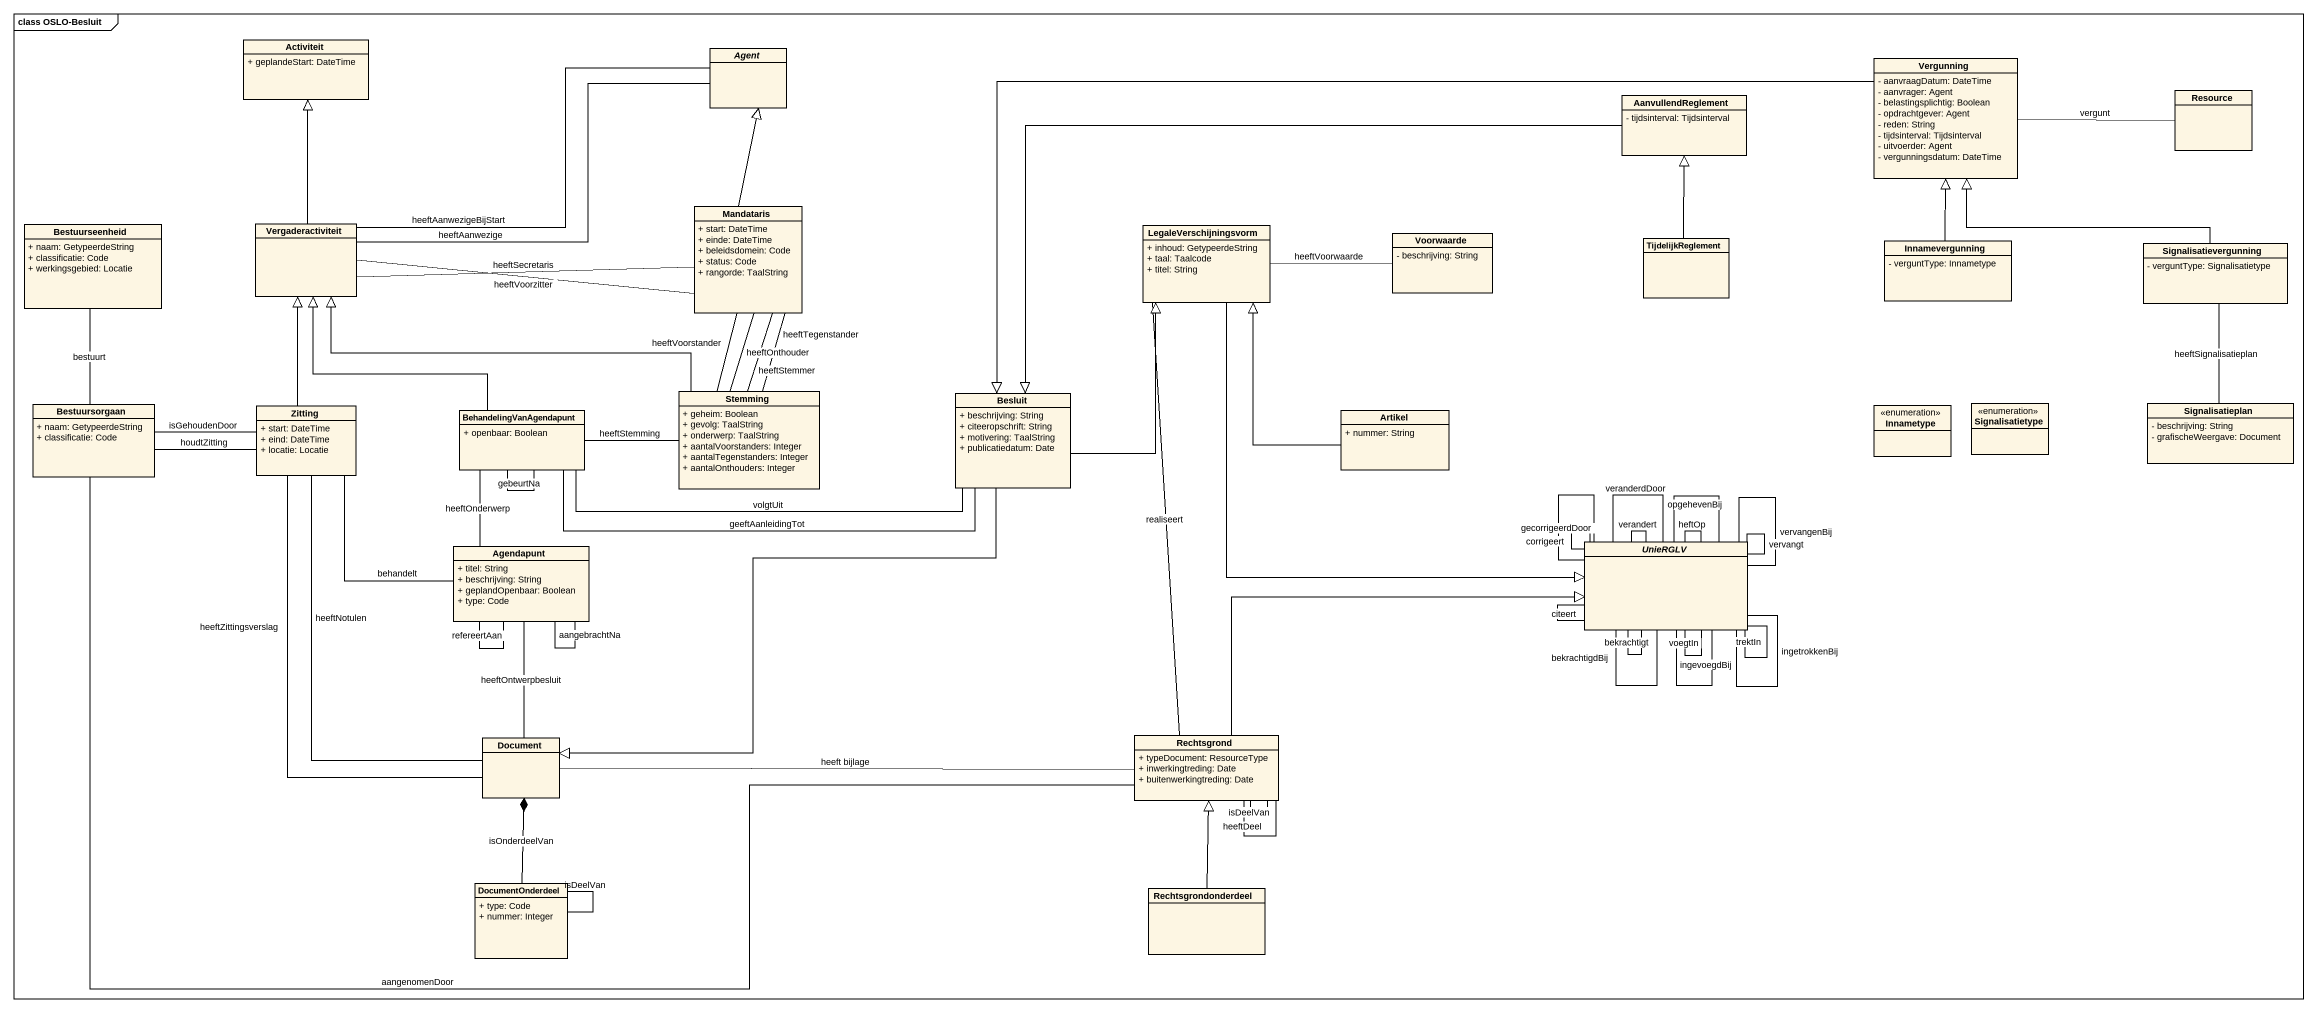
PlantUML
@startuml
mainframe class OSLO-Besluit
hide circle
hide empty members
skinparam classAttributeIconSize 0
class Activiteit {
  + geplandeStart: DateTime
}
abstract class "Agent" as Agent_
class Vergunning {
  - aanvraagDatum: DateTime
  - aanvrager: Agent
  - belastingsplichtig: Boolean
  - opdrachtgever: Agent
  - reden: String
  - tijdsinterval: Tijdsinterval
  - uitvoerder: Agent
  - vergunningsdatum: DateTime
}
class AanvullendReglement {
  - tijdsinterval: Tijdsinterval
}
class Resource
class Bestuurseenheid {
  + naam: GetypeerdeString
  + classificatie: Code
  + werkingsgebied: Locatie
}
class Vergaderactiviteit
class Mandataris {
  + start: DateTime
  + einde: DateTime
  + beleidsdomein: Code
  + status: Code
  + rangorde: TaalString
}
class LegaleVerschijningsvorm {
  + inhoud: GetypeerdeString
  + taal: Taalcode
  + titel: String
}
class Voorwaarde {
  - beschrijving: String
}
class TijdelijkReglement
class Innamevergunning {
  - verguntType: Innametype
}
class Signalisatievergunning {
  - verguntType: Signalisatietype
}
class Bestuursorgaan {
  + naam: GetypeerdeString
  + classificatie: Code
}
class Zitting {
  + start: DateTime
  + eind: DateTime
  + locatie: Locatie
}
class BehandelingVanAgendapunt {
  + openbaar: Boolean
}
class Stemming {
  + geheim: Boolean
  + gevolg: TaalString
  + onderwerp: TaalString
  + aantalVoorstanders: Integer
  + aantalTegenstanders: Integer
  + aantalOnthouders: Integer
}
class Besluit {
  + beschrijving: String
  + citeeropschrift: String
  + motivering: TaalString
  + publicatiedatum: Date
}
class Artikel {
  + nummer: String
}
enum Innametype
enum Signalisatietype
class Signalisatieplan {
  - beschrijving: String
  - grafischeWeergave: Document
}
class Agendapunt {
  + titel: String
  + beschrijving: String
  + geplandOpenbaar: Boolean
  + type: Code
}
abstract class UnieRGLV
class Document
class Rechtsgrond {
  + typeDocument: ResourceType
  + inwerkingtreding: Date
  + buitenwerkingtreding: Date
}
class DocumentOnderdeel {
  + type: Code
  + nummer: Integer
}
class Rechtsgrondonderdeel
Vergunning -right- Resource : vergunt
Vergunning -left-|> Besluit
AanvullendReglement -left-|> Besluit
Vergaderactiviteit -up-|> Activiteit
Vergaderactiviteit -right- Agent_ : heeftAanwezigeBijStart
Vergaderactiviteit -right- Agent_ : heeftAanwezige
Vergaderactiviteit -right- Mandataris : heeftVoorzitter
Vergaderactiviteit -right- Mandataris : heeftSecretaris
Mandataris -up-|> Agent_
LegaleVerschijningsvorm -right- Voorwaarde : heeftVoorwaarde
LegaleVerschijningsvorm --|> UnieRGLV
LegaleVerschijningsvorm -- Rechtsgrond : realiseert
TijdelijkReglement -up-|> AanvullendReglement
Innamevergunning -up-|> Vergunning
Signalisatievergunning -left-|> Vergunning
Signalisatievergunning -- Signalisatieplan : heeftSignalisatieplan
Bestuursorgaan -up- Bestuurseenheid : bestuurt
Bestuursorgaan -right- Zitting : houdtZitting
Zitting -up-|> Vergaderactiviteit
Zitting -left- Bestuursorgaan : isGehoudenDoor
Zitting -- Agendapunt : behandelt
Zitting -- Document : heeftNotulen
Zitting -- Document : heeftZittingsverslag
BehandelingVanAgendapunt -up-|> Vergaderactiviteit
BehandelingVanAgendapunt -- BehandelingVanAgendapunt : gebeurtNa
BehandelingVanAgendapunt -right- Stemming : heeftStemming
BehandelingVanAgendapunt -right- Besluit : geeftAanleidingTot
BehandelingVanAgendapunt -- Agendapunt : heeftOnderwerp
Stemming -left-|> Vergaderactiviteit
Stemming -up- Mandataris : heeftOnthouder
Stemming -up- Mandataris : heeftVoorstander
Stemming -up- Mandataris : heeftStemmer
Stemming -up- Mandataris : heeftTegenstander
Besluit -up-|> LegaleVerschijningsvorm
Besluit -left- BehandelingVanAgendapunt : volgtUit
Besluit --|> Document
Artikel -up-|> LegaleVerschijningsvorm
Agendapunt -- Agendapunt : refereertAan
Agendapunt -- Agendapunt : aangebrachtNa
Agendapunt -- Document : heeftOntwerpbesluit
UnieRGLV -- UnieRGLV : gecorrigeerdDoor
UnieRGLV -- UnieRGLV : veranderdDoor
UnieRGLV -- UnieRGLV : ingevoegdBij
UnieRGLV -- UnieRGLV : heftOp
UnieRGLV -- UnieRGLV : corrigeert
UnieRGLV -- UnieRGLV : vervangenBij
UnieRGLV -- UnieRGLV : trektIn
UnieRGLV -- UnieRGLV : verandert
UnieRGLV -- UnieRGLV : vervangt
UnieRGLV -- UnieRGLV : citeert
UnieRGLV -- UnieRGLV : ingetrokkenBij
UnieRGLV -- UnieRGLV : bekrachtigdBij
UnieRGLV -- UnieRGLV : opgehevenBij
UnieRGLV -- UnieRGLV : voegtIn
UnieRGLV -- UnieRGLV : bekrachtigt
Rechtsgrond -left- Bestuursorgaan : aangenomenDoor
Rechtsgrond -right-|> UnieRGLV
Rechtsgrond -left- Document : heeft bijlage
Rechtsgrond -- Rechtsgrond : isDeelVan
Rechtsgrond -- Rechtsgrond : heeftDeel
DocumentOnderdeel -up-* Document : isOnderdeelVan
DocumentOnderdeel -- DocumentOnderdeel : isDeelVan
Rechtsgrondonderdeel -up-|> Rechtsgrond
@enduml
